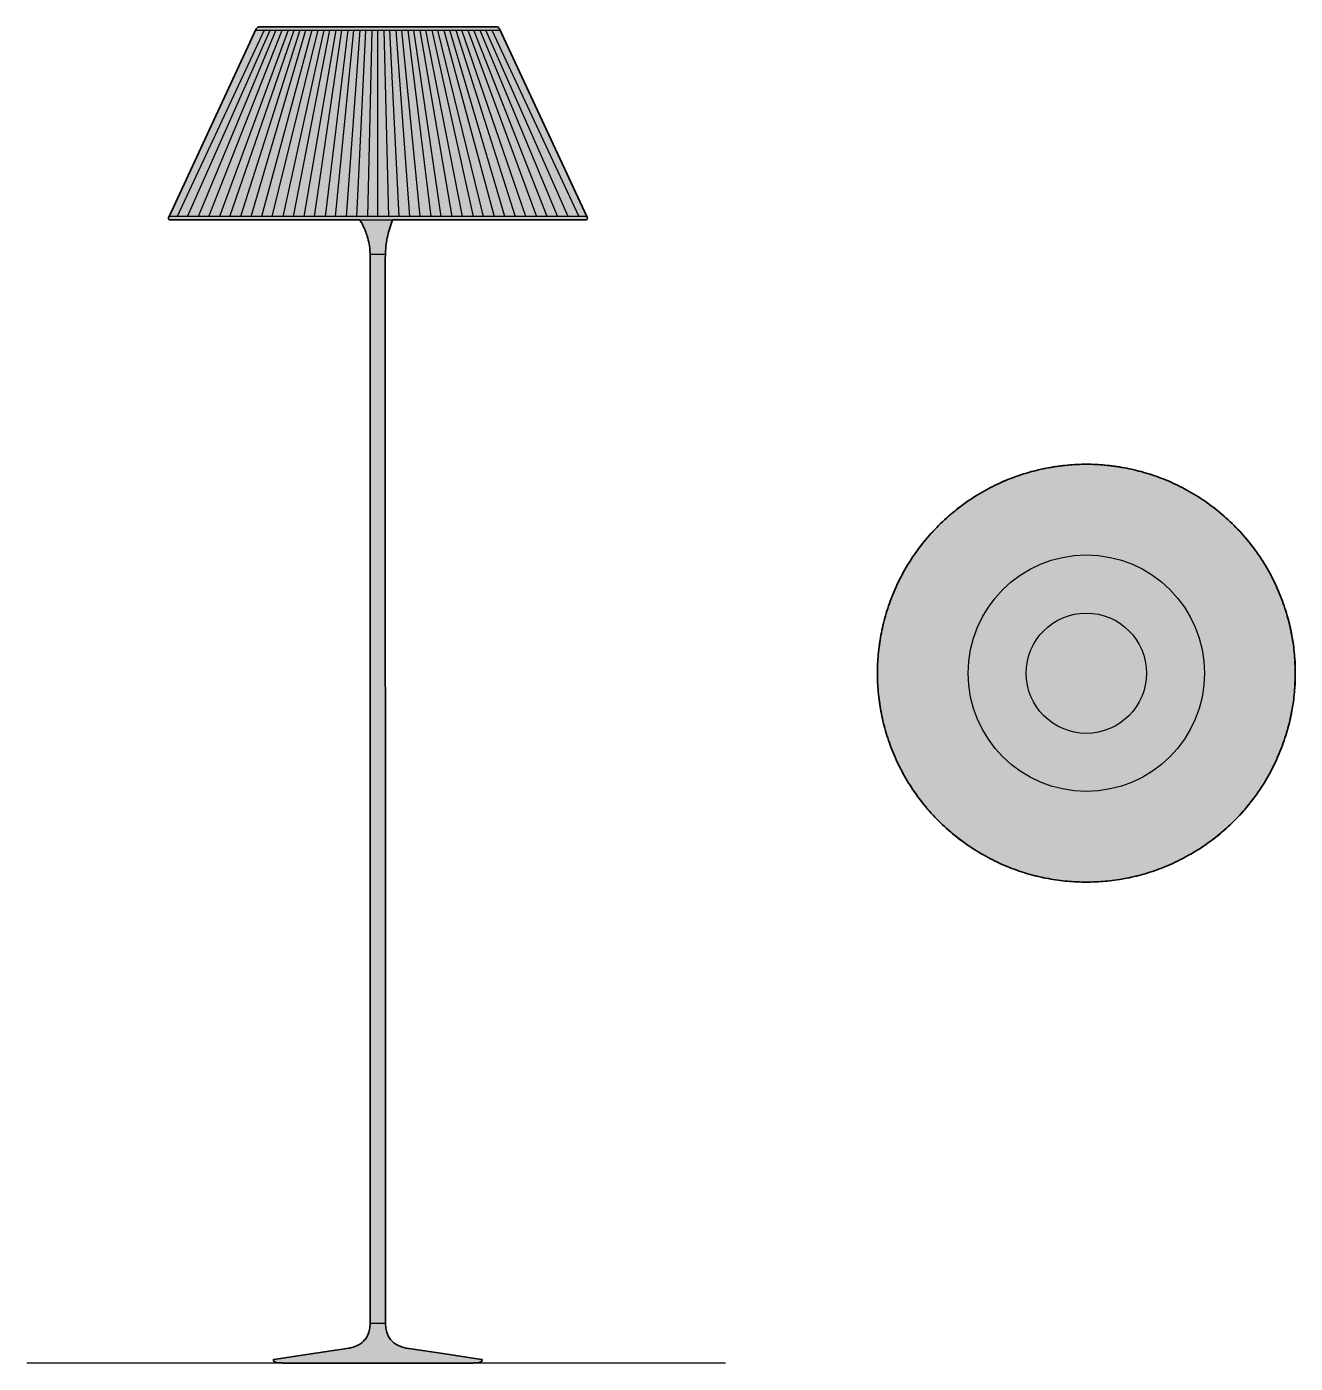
# Model space of a CAD drawing. Header units: millimetres. Extents: x 0 to 1519, y 0 to 1600.
import ezdxf

# ---------------------------------------------------------------- set-up
doc = ezdxf.new("R2010")
doc.units = ezdxf.units.MM
doc.layers.add('Blocks', color=7, linetype='Continuous')
doc.layers.add('Blocks$Fill', color=7, linetype='Continuous', true_color=0xffffff)
for name, color, linetype, lineweight, true_color in [('Blocks$Inner', 7, 'Continuous', 25, 0x007f00), ('Blocks$Outline', 7, 'Continuous', 35, 0xff3f3f), ('Groud', 7, 'Continuous', 25, 0x243775)]:
    doc.layers.add(name, color=color, linetype=linetype, lineweight=lineweight, true_color=true_color)

# ---------------------------------------------------------------- blocks, each defined once
blk = doc.blocks.new('Romeo Moon Floor Lamp Top')
at = {"layer": 'Blocks$Fill'}
blk.add_hatch(color=256, dxfattribs=at).paths.add_polyline_path([(564.8, 385.6), (564.7, 391.1), (564.5, 396.7), (564.2, 402.4), (563.8, 408.1), (563.2, 413.8), (562.5, 419.5), (561.6, 425.3), (560.6, 431.1), (559.5, 436.9), (558.2, 442.7), (556.7, 448.6), (555.1, 454.4), (553.4, 460.2), (551.5, 466), (549.4, 471.9), (547.2, 477.6), (544.9, 483.4), (542.3, 489.1), (539.7, 494.8), (536.8, 500.4), (533.9, 506), (530.7, 511.6), (527.4, 517), (524, 522.4), (520.4, 527.8), (516.7, 533), (512.9, 538.1), (508.9, 543.2), (504.7, 548.2), (500.4, 553), (496.1, 557.8), (491.5, 562.4), (486.9, 566.9), (482.1, 571.3), (477.3, 575.6), (472.3, 579.7), (467.3, 583.7), (462.1, 587.6), (456.9, 591.3), (451.5, 594.9), (446.1, 598.3), (440.7, 601.6), (435.2, 604.7), (429.6, 607.7), (423.9, 610.6), (418.2, 613.2), (412.5, 615.7), (406.8, 618.1), (401, 620.3), (395.2, 622.4), (389.3, 624.3), (383.5, 626), (377.7, 627.6), (371.8, 629), (366, 630.3), (360.2, 631.5), (354.4, 632.5), (348.6, 633.3), (342.9, 634.1), (337.2, 634.7), (331.5, 635.1), (325.9, 635.4), (320.3, 635.6), (314.7, 635.7), (309.2, 635.6), (303.6, 635.4), (297.9, 635.1), (292.2, 634.7), (286.5, 634.1), (280.8, 633.3), (275, 632.5), (269.2, 631.5), (263.4, 630.3), (257.6, 629), (251.7, 627.6), (245.9, 626), (240.1, 624.3), (234.2, 622.4), (228.4, 620.3), (222.7, 618.1), (216.9, 615.7), (211.2, 613.2), (205.5, 610.6), (199.8, 607.7), (194.3, 604.7), (188.7, 601.6), (183.3, 598.3), (177.9, 594.9), (172.5, 591.3), (167.3, 587.6), (162.1, 583.7), (157.1, 579.7), (152.1, 575.6), (147.3, 571.3), (142.5, 566.9), (137.9, 562.4), (133.4, 557.8), (129, 553), (124.7, 548.2), (120.6, 543.2), (116.6, 538.1), (112.7, 533), (109, 527.8), (105.4, 522.4), (102, 517), (98.7, 511.6), (95.5, 506), (92.6, 500.4), (89.7, 494.8), (87.1, 489.1), (84.5, 483.4), (82.2, 477.6), (80, 471.9), (77.9, 466), (76, 460.2), (74.3, 454.4), (72.7, 448.6), (71.2, 442.7), (69.9, 436.9), (68.8, 431.1), (67.8, 425.3), (66.9, 419.5), (66.2, 413.8), (65.6, 408.1), (65.2, 402.4), (64.9, 396.7), (64.7, 391.1), (64.6, 385.6), (64.7, 380), (64.9, 374.4), (65.2, 368.8), (65.6, 363.1), (66.2, 357.4), (66.9, 351.7), (67.8, 345.9), (68.8, 340.1), (69.9, 334.3), (71.2, 328.4), (72.7, 322.6), (74.3, 316.8), (76, 310.9), (77.9, 305.1), (80, 299.3), (82.2, 293.5), (84.5, 287.8), (87.1, 282.1), (89.7, 276.4), (92.6, 270.7), (95.5, 265.1), (98.7, 259.6), (102, 254.1), (105.4, 248.7), (109, 243.4), (112.7, 238.2), (116.6, 233), (120.6, 228), (124.7, 223), (129, 218.1), (133.4, 213.4), (137.9, 208.8), (142.5, 204.2), (147.3, 199.8), (152.1, 195.6), (157.1, 191.4), (162.1, 187.4), (167.3, 183.6), (172.5, 179.9), (177.9, 176.3), (183.3, 172.8), (188.7, 169.6), (194.3, 166.4), (199.8, 163.4), (205.5, 160.6), (211.2, 157.9), (216.9, 155.4), (222.7, 153.1), (228.4, 150.9), (234.2, 148.8), (240.1, 146.9), (245.9, 145.2), (251.7, 143.6), (257.6, 142.1), (263.4, 140.8), (269.2, 139.7), (275, 138.7), (280.8, 137.8), (286.5, 137.1), (292.2, 136.5), (297.9, 136.1), (303.6, 135.8), (309.2, 135.6), (314.7, 135.5), (320.3, 135.6), (325.9, 135.8), (331.5, 136.1), (337.2, 136.5), (342.9, 137.1), (348.6, 137.8), (354.4, 138.7), (360.2, 139.7), (366, 140.8), (371.8, 142.1), (377.7, 143.6), (383.5, 145.2), (389.3, 146.9), (395.2, 148.8), (401, 150.9), (406.8, 153.1), (412.5, 155.4), (418.2, 157.9), (423.9, 160.6), (429.6, 163.4), (435.2, 166.4), (440.7, 169.6), (446.1, 172.8), (451.5, 176.3), (456.9, 179.9), (462.1, 183.6), (467.3, 187.4), (472.3, 191.4), (477.3, 195.6), (482.1, 199.8), (486.9, 204.2), (491.5, 208.8), (496.1, 213.4), (500.4, 218.1), (504.7, 223), (508.9, 228), (512.9, 233), (516.7, 238.2), (520.4, 243.4), (524, 248.7), (527.4, 254.1), (530.7, 259.6), (533.9, 265.1), (536.8, 270.7), (539.7, 276.4), (542.3, 282.1), (544.9, 287.8), (547.2, 293.5), (549.4, 299.3), (551.5, 305.1), (553.4, 310.9), (555.1, 316.8), (556.7, 322.6), (558.2, 328.4), (559.5, 334.3), (560.6, 340.1), (561.6, 345.9), (562.5, 351.7), (563.2, 357.4), (563.8, 363.1), (564.2, 368.8), (564.5, 374.4), (564.7, 380)], flags=0)
at = {"layer": 'Blocks$Inner'}
for radius in [250.1, 141.5, 72]:
    blk.add_circle((314.7, 385.6), radius, dxfattribs=at)
at = {"layer": 'Blocks$Outline'}
blk.add_rational_spline([(564.8, 385.6), (564.8, 635.7), (314.7, 635.7), (64.6, 635.7), (64.6, 385.6), (64.6, 135.5), (314.7, 135.5), (564.8, 135.5), (564.8, 385.6)], [1, 0.707106781187, 1, 0.707106781187, 1, 0.707106781187, 1, 0.707106781187, 1], degree=2, knots=[0, 0, 0, 39.281942, 39.281942, 78.563883, 78.563883, 117.845825, 117.845825, 157.127767, 157.127767, 157.127767], dxfattribs=at)
blk = doc.blocks.new('Romeo Moon Floor Lamp Side')
at = {"layer": 'Blocks$Fill'}
blk.add_hatch(color=256, dxfattribs=at).paths.add_polyline_path([(561.9, 1600), (279, 1600), (277.7, 1599.8), (276.5, 1599.3), (275.5, 1598.4), (274.8, 1597.4), (170.4, 1372.8), (169.8, 1371.6), (169.6, 1370.7), (169.9, 1369.8), (170.2, 1369.3), (170.6, 1369), (171.1, 1368.8), (171.7, 1368.7), (252.6, 1368.7), (398.7, 1368.7), (399.3, 1367.7), (400.6, 1365.6), (401.8, 1363.4), (402.9, 1361.1), (403.6, 1359.7), (404.2, 1358.3), (404.8, 1356.9), (405.4, 1355.4), (406, 1353.9), (406.5, 1352.3), (407.1, 1350.8), (407.6, 1349.2), (408.2, 1346.9), (408.8, 1344.6), (409.4, 1342.2), (409.9, 1339.8), (410.3, 1337.3), (410.6, 1334.8), (410.7, 1333.8), (410.8, 1332.5), (410.8, 1332.3), (410.9, 1331.6), (411, 1329), (411.1, 1326.3), (411.2, 1323.7), (411.3, 296.2), (411.3, 50.5), (411.2, 47.2), (411, 45.5), (410.8, 43.9), (410.6, 42.2), (410.3, 40.6), (409.9, 39), (409.5, 37.4), (409.1, 36), (408.6, 34.7), (408, 33.4), (407.4, 32.1), (406.7, 30.9), (405.9, 29.7), (405.1, 28.6), (404.1, 27.5), (403.2, 26.4), (402.2, 25.5), (401.1, 24.5), (399.9, 23.7), (398.8, 22.9), (397.6, 22.2), (396.3, 21.5), (395, 20.9), (393.6, 20.4), (392.1, 19.8), (390.7, 19.4), (389.2, 18.9), (387.7, 18.5), (386.2, 18.2), (384.7, 17.9), (383.2, 17.7), (296, 4.6), (295.9, 4.6), (295.7, 4.6), (295.6, 4.4), (295.5, 4.4), (295.4, 4.2), (295.3, 4), (295.3, 3.9), (295.3, 3.9), (295.3, 3.7), (295.3, 3.5), (295.3, 3.5), (295.3, 3.1), (295.4, 2.9), (295.4, 2.9), (295.5, 2.7), (295.7, 2.5), (295.9, 2.4), (297.3, 1.8), (298.6, 0.8), (298.9, 0.6), (299.3, 0.5), (299.3, 0.5), (299.5, 0.5), (299.8, 0.5), (299.8, 0.5), (302.1, 0.4), (535.6, 0.4), (540.8, 0.5), (541, 0.5), (541.2, 0.5), (541.3, 0.5), (541.7, 0.6), (542.1, 0.9), (543.3, 1.9), (544.7, 2.4), (544.7, 2.4), (544.7, 2.4), (544.9, 2.5), (545.1, 2.7), (545.2, 2.9), (545.3, 3.1), (545.3, 3.5), (545.3, 3.7), (545.3, 3.9), (545.3, 4), (545.2, 4.2), (545.1, 4.4), (544.9, 4.5), (544.8, 4.6), (544.7, 4.6), (544.6, 4.6), (454.4, 18.2), (451.4, 18.9), (448.5, 19.8), (447, 20.4), (445.6, 20.9), (444.3, 21.5), (443, 22.2), (441.8, 22.9), (440.6, 23.7), (439.5, 24.5), (438.4, 25.5), (437.4, 26.4), (436.4, 27.5), (435.5, 28.6), (434.7, 29.7), (433.9, 30.9), (433.2, 32.1), (432.6, 33.4), (432, 34.7), (431.5, 36), (431.1, 37.4), (430.7, 39), (430.3, 40.6), (430, 42.2), (429.8, 43.9), (429.6, 45.5), (429.4, 47.2), (429.3, 48.9), (429.3, 50.5), (429.3, 50.5), (429.3, 296.2), (429.2, 1323.7), (429.3, 1326.3), (429.4, 1329), (429.5, 1331.6), (429.7, 1334.3), (430, 1336.9), (430.3, 1339.6), (430.7, 1342.2), (431.1, 1344.8), (431.6, 1347.4), (432.2, 1350), (432.8, 1352.6), (433.4, 1355.1), (434.1, 1357.7), (434.9, 1360.2), (435.7, 1362.8), (436.6, 1365.3), (437.5, 1367.8), (437.9, 1368.7), (588.4, 1368.7), (669.2, 1368.7), (669.7, 1368.8), (670.2, 1369), (670.7, 1369.3), (671, 1369.8), (671.2, 1370.7), (671, 1371.6), (670.5, 1372.8), (566, 1597.4), (565.3, 1598.4), (564.3, 1599.3), (563.2, 1599.8)], flags=0)
at = {"layer": 'Blocks$Inner'}
for p, q in [((284.1, 1595.8), (180, 1372.9)), ((192.6, 1372.9), (291.3, 1595.8)), ((298.4, 1595.8), (205.3, 1372.9)), ((218, 1372.9), (305.6, 1595.8)), ((312.8, 1595.8), (230.6, 1372.9)), ((243.3, 1372.9), (320, 1595.8)), ((327.1, 1595.8), (255.9, 1372.9)), ((268.6, 1372.9), (334.3, 1595.8)), ((274, 1595.8), (566.8, 1595.8)), ((274.8, 1597.4), (274.8, 1597.4)), ((341.5, 1595.8), (281.2, 1372.9)), ((293.9, 1372.9), (348.7, 1595.8)), ((355.8, 1595.8), (306.5, 1372.9)), ((319.2, 1372.9), (363, 1595.8)), ((370.2, 1595.8), (331.8, 1372.9)), ((344.5, 1372.9), (377.4, 1595.8)), ((384.5, 1595.8), (357.1, 1372.9)), ((369.8, 1372.9), (391.7, 1595.8)), ((398.9, 1595.8), (382.5, 1372.9)), ((395.1, 1372.9), (406.1, 1595.8)), ((413.2, 1595.8), (407.8, 1372.9)), ((420.4, 1372.9), (420.4, 1595.8)), ((427.6, 1595.8), (433.1, 1372.9)), ((445.7, 1372.9), (434.8, 1595.8)), ((441.9, 1595.8), (458.4, 1372.9)), ((471, 1372.9), (449.1, 1595.8)), ((456.3, 1595.8), (483.7, 1372.9)), ((496.3, 1372.9), (463.5, 1595.8)), ((470.7, 1595.8), (509, 1372.9)), ((521.7, 1372.9), (477.8, 1595.8)), ((485, 1595.8), (534.3, 1372.9)), ((547, 1372.9), (492.2, 1595.8)), ((499.4, 1595.8), (559.6, 1372.9)), ((572.3, 1372.9), (506.5, 1595.8)), ((513.7, 1595.8), (584.9, 1372.9)), ((597.6, 1372.9), (520.9, 1595.8)), ((528.1, 1595.8), (610.2, 1372.9)), ((622.9, 1372.9), (535.2, 1595.8)), ((542.4, 1595.8), (635.5, 1372.9)), ((648.2, 1372.9), (549.6, 1595.8)), ((556.8, 1595.8), (660.9, 1372.9)), ((566, 1597.4), (566, 1597.4)), ((670.4, 1372.9), (170.4, 1372.9)), ((252.6, 1368.7), (588.4, 1368.7)), ((411.1, 1327.7), (429.3, 1327.7)), ((429.2, 1323.7), (429.2, 1323.7)), ((411.2, 48), (429.4, 48))]:
    blk.add_line(p, q, dxfattribs=at)
blk.add_lwpolyline([(669.2, 1368.7), (669.7, 1368.8), (670.2, 1369), (670.7, 1369.3), (671, 1369.8), (671.2, 1370.7), (671, 1371.6), (670.5, 1372.8), (670.5, 1372.8), (566, 1597.4), (565.3, 1598.4), (564.3, 1599.3), (563.2, 1599.8), (561.9, 1600), (279, 1600), (277.7, 1599.8), (276.5, 1599.3), (275.5, 1598.4), (274.8, 1597.4), (170.4, 1372.8), (170.4, 1372.8), (169.8, 1371.6), (169.6, 1370.7), (169.9, 1369.8), (170.2, 1369.3), (170.6, 1369), (171.1, 1368.8), (171.7, 1368.7)], close=True, dxfattribs=at)
for points in [[(398.7, 1368.7), (399.3, 1367.7), (400.6, 1365.6), (401.8, 1363.4), (402.9, 1361.1), (403.6, 1359.7), (404.2, 1358.3), (404.8, 1356.9), (405.4, 1355.4), (406, 1353.9), (406.5, 1352.3), (407.1, 1350.8), (407.6, 1349.2), (408.2, 1346.9), (408.8, 1344.6), (409.4, 1342.2), (409.9, 1339.8), (410.3, 1337.3), (410.6, 1334.8), (410.7, 1333.8), (410.8, 1332.5), (410.8, 1332.3), (410.9, 1331.6), (411, 1329), (411.1, 1326.3), (411.2, 1323.7), (411.3, 296.2), (411.3, 50.5), (411.3, 48.9), (411.2, 47.2), (411, 45.5), (410.8, 43.9), (410.6, 42.2), (410.3, 40.6), (409.9, 39), (409.5, 37.4), (409.1, 36), (408.6, 34.7), (408, 33.4), (407.4, 32.1), (406.7, 30.9), (405.9, 29.7), (405.1, 28.6), (404.1, 27.5), (403.2, 26.4), (402.2, 25.5), (401.1, 24.5), (399.9, 23.7), (398.8, 22.9), (397.6, 22.2), (396.3, 21.5), (395, 20.9), (393.6, 20.4), (392.1, 19.8), (390.7, 19.4), (389.2, 18.9), (387.7, 18.5), (386.2, 18.2), (384.7, 17.9), (383.2, 17.7), (337.8, 10.9), (296, 4.6), (295.9, 4.6), (295.7, 4.6), (295.6, 4.4), (295.5, 4.4), (295.4, 4.2), (295.3, 4), (295.3, 3.9), (295.3, 3.9), (295.3, 3.7), (295.3, 3.5), (295.3, 3.5), (295.3, 3.1), (295.4, 2.9), (295.4, 2.9), (295.5, 2.7), (295.7, 2.5), (295.9, 2.4), (297.3, 1.8), (298.6, 0.8), (298.9, 0.6), (299.3, 0.5), (299.3, 0.5), (299.5, 0.5), (299.7, 0.5), (299.8, 0.5), (299.8, 0.5), (299.8, 0.5), (300.2, 0.5), (300.7, 0.4), (300.8, 0.4), (300.9, 0.4), (300.9, 0.4), (301.4, 0.4), (302.1, 0.4), (302.5, 0.4), (302.6, 0.4), (302.7, 0.4), (303, 0.4), (303.9, 0.4), (304.9, 0.4), (304.9, 0.4), (305, 0.4), (306.1, 0.3), (307.4, 0.3), (307.8, 0.3), (307.9, 0.3), (308.1, 0.3), (308.8, 0.3), (310.3, 0.3), (311.3, 0.3), (311.5, 0.3), (311.6, 0.3), (311.9, 0.3), (313.5, 0.3), (315.3, 0.3), (315.5, 0.3), (315.6, 0.3), (315.8, 0.3), (317.2, 0.2), (319.2, 0.2), (320.1, 0.2), (320.3, 0.2), (320.5, 0.2), (321.3, 0.2), (323.4, 0.2), (325.4, 0.2), (325.5, 0.2), (325.6, 0.2), (325.7, 0.2), (328, 0.2), (330.4, 0.2), (331, 0.2), (331.3, 0.2), (331.6, 0.2), (332.9, 0.2), (335.5, 0.1), (337.2, 0.1), (337.5, 0.1), (337.7, 0.1), (338.2, 0.1), (340.9, 0.1), (343.7, 0.1), (344, 0.1), (344.1, 0.1), (344.3, 0.1), (346.6, 0.1), (349.6, 0.1), (350.8, 0.1), (351.1, 0.1), (351.5, 0.1), (352.6, 0.1), (355.7, 0.1), (358.4, 0.1), (358.5, 0.1), (358.6, 0.1), (358.8, 0.1), (362, 0.1), (365.3, 0.1), (366, 0.1), (366.3, 0.1), (366.6, 0.1), (368.6, 0), (371.9, 0), (373.9, 0), (374.3, 0), (374.6, 0), (375.3, 0), (378.7, 0), (382.2, 0), (382.4, 0), (382.6, 0), (382.8, 0), (385.7, 0), (389.3, 0), (390.7, 0), (391, 0), (391.4, 0), (392.8, 0), (396.4, 0), (399.4, 0), (399.6, 0), (399.8, 0), (400.1, 0), (403.7, 0), (407.3, 0), (408.1, 0), (408.4, 0), (408.7, 0), (411, 0), (414.7, 0), (416.7, 0), (417.2, 0), (417.5, 0), (418.4, 0), (422, 0), (425.7, 0), (425.9, 0), (426, 0), (426.1, 0), (429.4, 0), (433.1, 0), (434.4, 0), (434.8, 0), (435.1, 0), (436.7, 0), (440.3, 0), (443.2, 0), (443.5, 0), (443.6, 0), (444, 0), (447.6, 0), (451.1, 0), (451.8, 0), (452, 0), (452.4, 0), (454.7, 0), (458.2, 0), (460.1, 0), (460.4, 0), (460.7, 0), (461.7, 0), (465.1, 0), (468.5, 0), (468.6, 0), (468.6, 0), (468.8, 0), (471.9, 0), (475.2, 0.1), (476.3, 0.1), (476.6, 0.1), (476.9, 0.1), (478.4, 0.1), (481.6, 0.1), (484, 0.1), (484.2, 0.1), (484.4, 0.1), (484.8, 0.1), (487.8, 0.1), (490.9, 0.1), (491.3, 0.1), (491.5, 0.1), (491.9, 0.1), (493.8, 0.1), (496.7, 0.1), (498.2, 0.1), (498.5, 0.1), (498.7, 0.1), (499.5, 0.1), (502.3, 0.1), (504.9, 0.1), (505, 0.1), (505.1, 0.1), (507.5, 0.2), (510, 0.2), (510.8, 0.2), (511, 0.2), (511.3, 0.2), (512.5, 0.2), (514.8, 0.2), (516.4, 0.2), (516.6, 0.2), (516.7, 0.2), (517.1, 0.2), (519.2, 0.2), (521.3, 0.2), (521.6, 0.2), (521.7, 0.2), (521.9, 0.2), (523.3, 0.2), (525.2, 0.3), (526, 0.3), (526.2, 0.3), (526.4, 0.3), (527, 0.3), (528.6, 0.3), (530.2, 0.3), (531.7, 0.3), (533.1, 0.3), (533.5, 0.3), (533.6, 0.3), (533.7, 0.3), (534.4, 0.3), (535.6, 0.4), (536.3, 0.4), (536.4, 0.4), (536.4, 0.4), (536.6, 0.4), (537.6, 0.4), (538.4, 0.4), (538.5, 0.4), (538.6, 0.4), (538.6, 0.4), (539.2, 0.4), (539.8, 0.4), (540.1, 0.4), (540.1, 0.4), (540.2, 0.4), (540.3, 0.5), (540.8, 0.5), (541, 0.5), (541.2, 0.5), (541.3, 0.5), (541.7, 0.6), (542.1, 0.9), (543.3, 1.9), (544.7, 2.4), (544.7, 2.4), (544.9, 2.5), (545.1, 2.7), (545.2, 2.9), (545.3, 3.1), (545.3, 3.5), (545.3, 3.7), (545.3, 3.9), (545.3, 4), (545.2, 4.2), (545.1, 4.4), (544.9, 4.5), (544.8, 4.6), (544.7, 4.6), (544.6, 4.6), (501, 11.1), (457.4, 17.6), (454.4, 18.2), (451.4, 18.9), (448.5, 19.8), (447, 20.4), (445.6, 20.9), (444.3, 21.5), (443, 22.2), (441.8, 22.9), (440.6, 23.7), (439.5, 24.5), (438.4, 25.5), (437.4, 26.4), (436.4, 27.5), (435.5, 28.6), (434.7, 29.7), (433.9, 30.9), (433.2, 32.1), (432.6, 33.4), (432, 34.7), (431.5, 36), (431.1, 37.4), (430.7, 39), (430.3, 40.6), (430, 42.2), (429.8, 43.9), (429.6, 45.5), (429.4, 47.2), (429.3, 48.9), (429.3, 50.5), (429.3, 296.2), (429.2, 1323.7), (429.3, 1326.3), (429.4, 1329), (429.5, 1331.6), (429.7, 1334.3), (430, 1336.9), (430.3, 1339.6), (430.7, 1342.2), (431.1, 1344.8), (431.6, 1347.4), (432.2, 1350), (432.8, 1352.6), (433.4, 1355.1), (434.1, 1357.7), (434.9, 1360.2), (435.7, 1362.8), (436.6, 1365.3), (437.5, 1367.8), (437.9, 1368.7)], [(411.2, 1323.7), (411.2, 1323.7), (411.2, 1323.7)], [(411.3, 50.5), (411.3, 50.5), (411.3, 50.5)]]:
    blk.add_lwpolyline(points, dxfattribs=at)
at = {"layer": 'Blocks$Outline'}
for points in [[(274.8, 1597.4), (170.4, 1372.8)], [(275.5, 1598.4), (274.8, 1597.4)], [(276.5, 1599.3), (275.5, 1598.4)], [(277.7, 1599.8), (276.5, 1599.3)], [(279, 1600), (277.7, 1599.8)], [(561.9, 1600), (279, 1600)], [(563.2, 1599.8), (561.9, 1600)], [(564.3, 1599.3), (563.2, 1599.8)], [(565.3, 1598.4), (564.3, 1599.3)], [(566, 1597.4), (565.3, 1598.4)], [(670.5, 1372.8), (566, 1597.4)], [(169.8, 1371.6), (169.6, 1370.7)], [(169.6, 1370.7), (169.9, 1369.8)], [(170.4, 1372.8), (169.8, 1371.6)], [(169.9, 1369.8), (170.2, 1369.3)], [(170.2, 1369.3), (170.6, 1369)], [(170.6, 1369), (171.1, 1368.8)], [(171.1, 1368.8), (171.7, 1368.7)], [(171.7, 1368.7), (252.6, 1368.7)], [(252.6, 1368.7), (398.7, 1368.7)], [(398.7, 1368.7), (399.3, 1367.7)], [(399.3, 1367.7), (400.6, 1365.6)], [(400.6, 1365.6), (401.8, 1363.4)], [(401.8, 1363.4), (402.9, 1361.1)], [(402.9, 1361.1), (403.6, 1359.7)], [(434.1, 1357.7), (434.9, 1360.2)], [(434.9, 1360.2), (435.7, 1362.8)], [(435.7, 1362.8), (436.6, 1365.3)], [(436.6, 1365.3), (437.5, 1367.8)], [(437.5, 1367.8), (437.9, 1368.7)], [(437.9, 1368.7), (588.4, 1368.7)], [(588.4, 1368.7), (669.2, 1368.7)], [(669.2, 1368.7), (669.7, 1368.8)], [(669.7, 1368.8), (670.2, 1369)], [(670.2, 1369), (670.7, 1369.3)], [(671, 1371.6), (670.5, 1372.8)], [(670.7, 1369.3), (671, 1369.8)], [(671.2, 1370.7), (671, 1371.6)], [(671, 1369.8), (671.2, 1370.7)], [(403.6, 1359.7), (404.2, 1358.3)], [(404.2, 1358.3), (404.8, 1356.9)], [(404.8, 1356.9), (405.4, 1355.4)], [(405.4, 1355.4), (406, 1353.9)], [(406, 1353.9), (406.5, 1352.3)], [(406.5, 1352.3), (407.1, 1350.8)], [(407.1, 1350.8), (407.6, 1349.2)], [(407.6, 1349.2), (408.2, 1346.9)], [(408.2, 1346.9), (408.8, 1344.6)], [(408.8, 1344.6), (409.4, 1342.2)], [(430.7, 1342.2), (431.1, 1344.8)], [(431.1, 1344.8), (431.6, 1347.4)], [(431.6, 1347.4), (432.2, 1350)], [(432.2, 1350), (432.8, 1352.6)], [(432.8, 1352.6), (433.4, 1355.1)], [(433.4, 1355.1), (434.1, 1357.7)], [(409.4, 1342.2), (409.9, 1339.8)], [(409.9, 1339.8), (410.3, 1337.3)], [(410.3, 1337.3), (410.6, 1334.8)], [(410.6, 1334.8), (410.7, 1333.8)], [(410.7, 1333.8), (410.8, 1332.5)], [(410.8, 1332.5), (410.8, 1332.3)], [(410.8, 1332.3), (410.9, 1331.6)], [(410.9, 1331.6), (411, 1329)], [(411, 1329), (411.1, 1326.3)], [(429.3, 1326.3), (429.4, 1329)], [(429.4, 1329), (429.5, 1331.6)], [(429.5, 1331.6), (429.7, 1334.3)], [(429.7, 1334.3), (430, 1336.9)], [(430, 1336.9), (430.3, 1339.6)], [(430.3, 1339.6), (430.7, 1342.2)], [(411.1, 1326.3), (411.2, 1323.7)], [(411.2, 1323.7), (411.3, 296.2)], [(429.2, 1323.7), (429.3, 1326.3)], [(429.3, 296.2), (429.2, 1323.7)], [(411.3, 296.2), (411.3, 50.5)], [(429.3, 50.5), (429.3, 296.2)], [(411.3, 50.5), (411.3, 48.9), (411.2, 47.2), (411, 45.5), (410.8, 43.9), (410.6, 42.2), (410.3, 40.6), (409.9, 39), (409.5, 37.4), (409.1, 36), (408.6, 34.7), (408, 33.4), (407.4, 32.1), (406.7, 30.9), (405.9, 29.7), (405.1, 28.6), (404.1, 27.5), (403.2, 26.4), (402.2, 25.5), (401.1, 24.5), (399.9, 23.7), (398.8, 22.9), (397.6, 22.2), (396.3, 21.5), (395, 20.9), (393.6, 20.4), (392.1, 19.8), (390.7, 19.4), (389.2, 18.9), (387.7, 18.5), (386.2, 18.2), (384.7, 17.9), (383.2, 17.7), (337.8, 10.9), (296, 4.6), (295.9, 4.6), (295.7, 4.6), (295.6, 4.4), (295.5, 4.4), (295.4, 4.2), (295.3, 4), (295.3, 3.9), (295.3, 3.9), (295.3, 3.7), (295.3, 3.5), (295.3, 3.5), (295.3, 3.1), (295.4, 2.9), (295.4, 2.9), (295.5, 2.7), (295.7, 2.5), (295.9, 2.4), (297.3, 1.8), (298.6, 0.8), (298.9, 0.6), (299.3, 0.5), (299.3, 0.5), (299.5, 0.5), (299.7, 0.5), (299.8, 0.5), (299.8, 0.5), (299.8, 0.5), (300.2, 0.5), (300.7, 0.4), (300.8, 0.4), (300.9, 0.4), (300.9, 0.4), (301.4, 0.4), (302.1, 0.4), (302.5, 0.4), (302.6, 0.4), (302.7, 0.4), (303, 0.4), (303.9, 0.4), (304.9, 0.4), (304.9, 0.4), (305, 0.4), (306.1, 0.3), (307.4, 0.3), (307.8, 0.3), (307.9, 0.3), (308.1, 0.3), (308.8, 0.3), (310.3, 0.3), (311.3, 0.3), (311.5, 0.3), (311.6, 0.3), (311.9, 0.3), (313.5, 0.3), (315.3, 0.3), (315.5, 0.3), (315.6, 0.3), (315.8, 0.3), (317.2, 0.2), (319.2, 0.2), (320.1, 0.2), (320.3, 0.2), (320.5, 0.2), (321.3, 0.2), (323.4, 0.2), (325.4, 0.2), (325.5, 0.2), (325.6, 0.2), (325.7, 0.2), (328, 0.2), (330.4, 0.2), (331, 0.2), (331.3, 0.2), (331.6, 0.2), (332.9, 0.2), (335.5, 0.1), (337.2, 0.1), (337.5, 0.1), (337.7, 0.1), (338.2, 0.1), (340.9, 0.1), (343.7, 0.1), (344, 0.1), (344.1, 0.1), (344.3, 0.1), (346.6, 0.1), (349.6, 0.1), (350.8, 0.1), (351.1, 0.1), (351.5, 0.1), (352.6, 0.1), (355.7, 0.1), (358.4, 0.1), (358.5, 0.1), (358.6, 0.1), (358.8, 0.1), (362, 0.1), (365.3, 0.1), (366, 0.1), (366.3, 0.1), (366.6, 0.1), (368.6, 0), (371.9, 0), (373.9, 0), (374.3, 0), (374.6, 0), (375.3, 0), (378.7, 0), (382.2, 0), (382.4, 0), (382.6, 0), (382.8, 0), (385.7, 0), (389.3, 0), (390.7, 0), (391, 0), (391.4, 0), (392.8, 0), (396.4, 0), (399.4, 0), (399.6, 0), (399.8, 0), (400.1, 0), (403.7, 0), (407.3, 0), (408.1, 0), (408.4, 0), (408.7, 0), (411, 0), (414.7, 0), (416.7, 0), (417.2, 0), (417.5, 0), (418.4, 0), (422, 0), (425.7, 0), (425.9, 0), (426, 0), (426.1, 0), (429.4, 0), (433.1, 0), (434.4, 0), (434.8, 0), (435.1, 0), (436.7, 0), (440.3, 0), (443.2, 0), (443.5, 0), (443.6, 0), (444, 0), (447.6, 0), (451.1, 0), (451.8, 0), (452, 0), (452.4, 0), (454.7, 0), (458.2, 0), (460.1, 0), (460.4, 0), (460.7, 0), (461.7, 0), (465.1, 0), (468.5, 0), (468.6, 0), (468.6, 0), (468.8, 0), (471.9, 0), (475.2, 0.1), (476.3, 0.1), (476.6, 0.1), (476.9, 0.1), (478.4, 0.1), (481.6, 0.1), (484, 0.1), (484.2, 0.1), (484.4, 0.1), (484.8, 0.1), (487.8, 0.1), (490.9, 0.1), (491.3, 0.1), (491.5, 0.1), (491.9, 0.1), (493.8, 0.1), (496.7, 0.1), (498.2, 0.1), (498.5, 0.1), (498.7, 0.1), (499.5, 0.1), (502.3, 0.1), (504.9, 0.1), (505, 0.1), (505.1, 0.1), (507.5, 0.2), (510, 0.2), (510.8, 0.2), (511, 0.2), (511.3, 0.2), (512.5, 0.2), (514.8, 0.2), (516.4, 0.2), (516.6, 0.2), (516.7, 0.2), (517.1, 0.2), (519.2, 0.2), (521.3, 0.2), (521.6, 0.2), (521.7, 0.2), (521.9, 0.2), (523.3, 0.2), (525.2, 0.3), (526, 0.3), (526.2, 0.3), (526.4, 0.3), (527, 0.3), (528.6, 0.3), (530.2, 0.3), (531.7, 0.3), (533.1, 0.3), (533.5, 0.3), (533.6, 0.3), (533.7, 0.3), (534.4, 0.3), (535.6, 0.4), (536.3, 0.4), (536.4, 0.4), (536.4, 0.4), (536.6, 0.4), (537.6, 0.4), (538.4, 0.4), (538.5, 0.4), (538.6, 0.4), (538.6, 0.4), (539.2, 0.4), (539.8, 0.4), (540.1, 0.4), (540.1, 0.4), (540.2, 0.4), (540.3, 0.5), (540.8, 0.5), (541, 0.5), (541, 0.5), (541.2, 0.5), (541.3, 0.5), (541.7, 0.6), (542.1, 0.9), (543.3, 1.9), (544.7, 2.4), (544.7, 2.4), (544.7, 2.4), (544.9, 2.5), (545.1, 2.7), (545.2, 2.9), (545.3, 3.1), (545.3, 3.5), (545.3, 3.7), (545.3, 3.9), (545.3, 4), (545.2, 4.2), (545.1, 4.4), (544.9, 4.5), (544.8, 4.6), (544.7, 4.6), (544.6, 4.6), (501, 11.1), (457.4, 17.6), (454.4, 18.2), (451.4, 18.9), (448.5, 19.8), (447, 20.4), (445.6, 20.9), (444.3, 21.5), (443, 22.2), (441.8, 22.9), (440.6, 23.7), (439.5, 24.5), (438.4, 25.5), (437.4, 26.4), (436.4, 27.5), (435.5, 28.6), (434.7, 29.7), (433.9, 30.9), (433.2, 32.1), (432.6, 33.4), (432, 34.7), (431.5, 36), (431.1, 37.4), (430.7, 39), (430.3, 40.6), (430, 42.2), (429.8, 43.9), (429.6, 45.5), (429.4, 47.2), (429.3, 48.9), (429.3, 50.5), (429.3, 50.5)]]:
    blk.add_lwpolyline(points, dxfattribs=at)

msp = doc.modelspace()

# ---------------------------------------------------------------- linework, layer by layer
at = {"layer": 'Groud'}
msp.add_lwpolyline([(836.7, 0), (0, 0)], dxfattribs=at)

# ---------------------------------------------------------------- block references
at = {"layer": 'Blocks'}
for name, p in [('Romeo Moon Floor Lamp Side', (0, 0)), ('Romeo Moon Floor Lamp Top', (953.8, 440.5))]:
    msp.add_blockref(name, p, dxfattribs=at)

doc.saveas('drawing.dxf')
